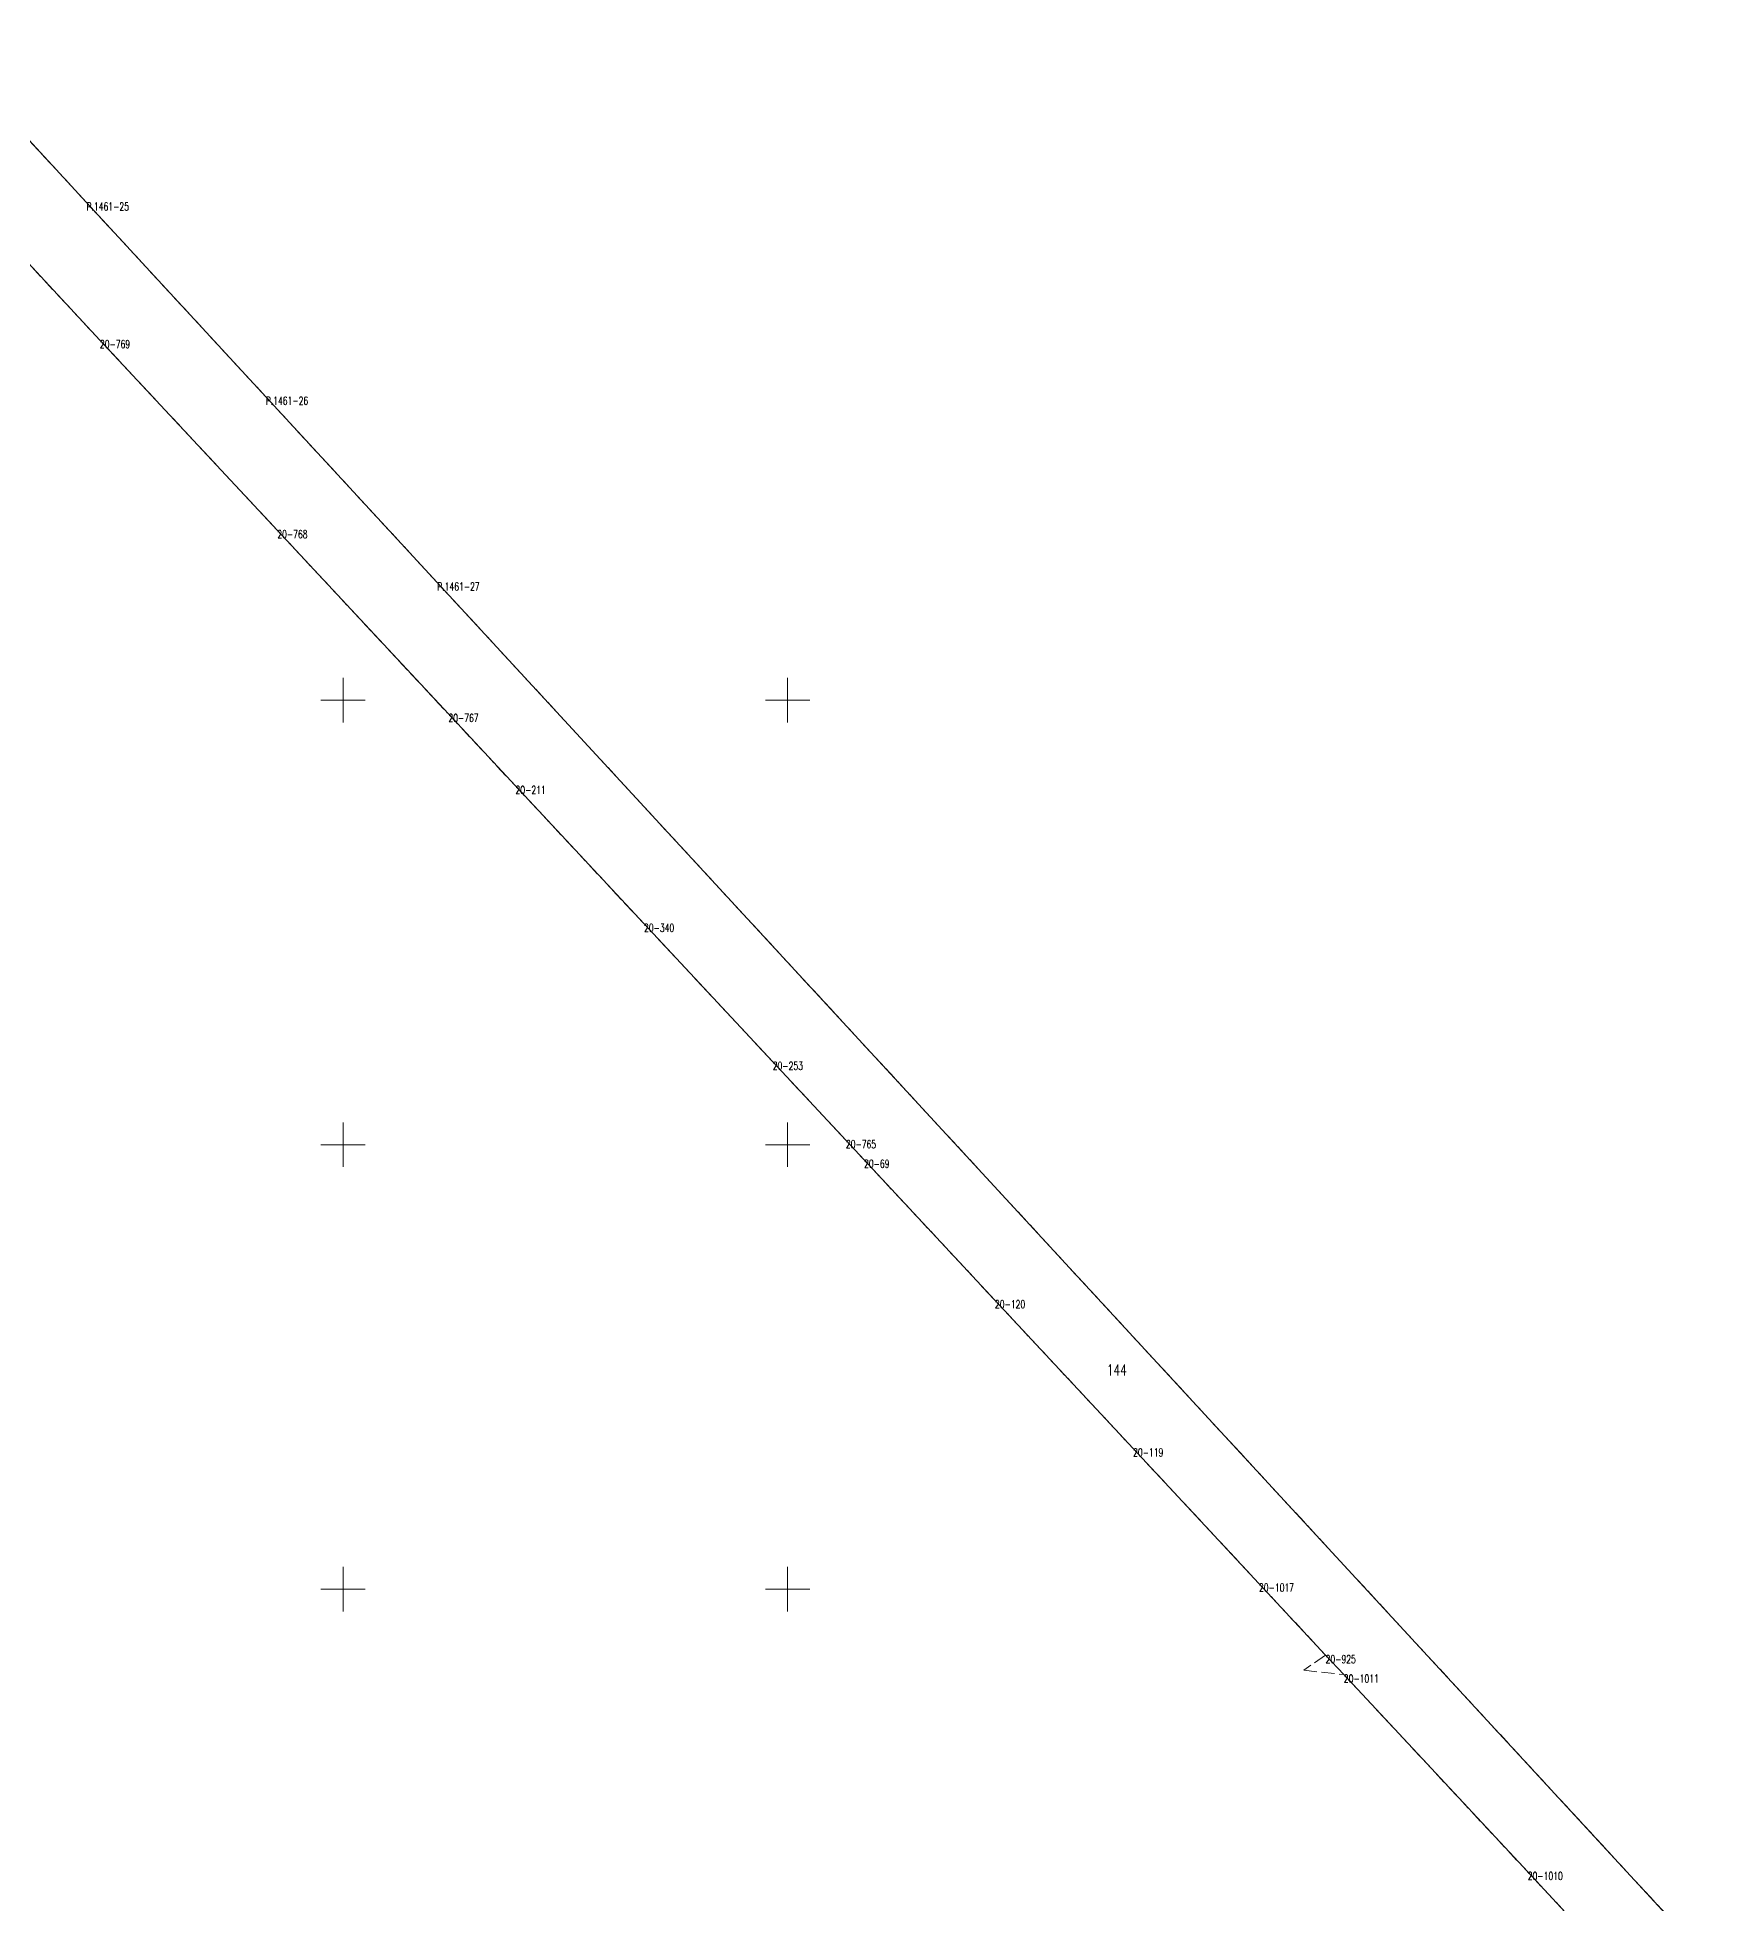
# Model space of a CAD drawing. Header units: metres. Extents: x 7536658 to 7539479, y 5878998 to 5880901.
# Drawn here: x 7539115.6 to 7539304.2, y 5880114.6 to 5880324.6 of the extents above; entities that cross this region are included whole.
import ezdxf
from ezdxf.enums import TextEntityAlignment as Align

# ---------------------------------------------------------------- set-up
doc = ezdxf.new("R2010")
doc.units = ezdxf.units.M
for name, pattern in [('1', [0]), ('GDE', [0]), ('GUK', [2, 1.5, -0.5])]:
    doc.linetypes.add(name, pattern=pattern)
for name, color, linetype, lineweight in [('Dzialki', 7, 'GDE', 18), ('Numery_dzialek', 7, 'CONTINUOUS', 13), ('Numery_punktow', 7, 'CONTINUOUS', 9), ('Podzial_sekcyjny_krzyze', 7, '1', 18)]:
    doc.layers.add(name, color=color, linetype=linetype, lineweight=lineweight)
doc.layers.add('Kontury', color=96, linetype='GUK', lineweight=18, true_color=0x008000)
doc.styles.get("Standard").update_dxf_attribs({"font": 'Simplex.SHX', "width": 0.75})

msp = doc.modelspace()

# ---------------------------------------------------------------- linework, layer by layer
at = {"layer": 'Dzialki'}
for p, q in [((7539121.14, 5880305.98), (7539104, 5880324.56)), ((7539106.76, 5880307.55), (7539122.65, 5880290.5)), ((7539141.3, 5880284.13), (7539121.14, 5880305.98)), ((7539122.65, 5880290.5), (7539142.6, 5880269.11)), ((7539160.59, 5880263.23), (7539141.3, 5880284.13)), ((7539142.6, 5880269.11), (7539161.85, 5880248.45)), ((7539300.17, 5880111.96), (7539160.59, 5880263.23)), ((7539161.85, 5880248.45), (7539169.39, 5880240.35)), ((7539169.39, 5880240.35), (7539183.85, 5880224.84)), ((7539183.85, 5880224.84), (7539198.33, 5880209.32)), ((7539198.33, 5880209.32), (7539206.55, 5880200.5)), ((7539206.55, 5880200.5), (7539208.6, 5880198.3)), ((7539208.6, 5880198.3), (7539223.32, 5880182.5)), ((7539223.32, 5880182.5), (7539238.86, 5880165.83)), ((7539238.86, 5880165.83), (7539253.02, 5880150.63)), ((7539253.02, 5880150.63), (7539260.51, 5880142.58)), ((7539260.51, 5880142.58), (7539262.56, 5880140.39)), ((7539262.56, 5880140.39), (7539283.25, 5880118.19)), ((7539283.25, 5880118.19), (7539304.16, 5880095.75))]:
    msp.add_line(p, q, dxfattribs=at)
at = {"layer": 'Kontury'}
for p, q in [((7539121.14, 5880305.98), (7539104, 5880324.56)), ((7539106.76, 5880307.55), (7539122.65, 5880290.5)), ((7539141.3, 5880284.13), (7539121.14, 5880305.98)), ((7539122.65, 5880290.5), (7539142.6, 5880269.11)), ((7539160.59, 5880263.23), (7539141.3, 5880284.13)), ((7539142.6, 5880269.11), (7539161.85, 5880248.45)), ((7539300.17, 5880111.96), (7539160.59, 5880263.23)), ((7539161.85, 5880248.45), (7539169.39, 5880240.35)), ((7539169.39, 5880240.35), (7539183.85, 5880224.84)), ((7539183.85, 5880224.84), (7539206.55, 5880200.5)), ((7539206.55, 5880200.5), (7539223.32, 5880182.5)), ((7539223.32, 5880182.5), (7539238.86, 5880165.83)), ((7539238.86, 5880165.83), (7539253.02, 5880150.63)), ((7539253.02, 5880150.63), (7539260.51, 5880142.58)), ((7539260.51, 5880142.58), (7539258.05, 5880140.88)), ((7539258.05, 5880140.88), (7539262.56, 5880140.39)), ((7539262.56, 5880140.39), (7539263.25, 5880139.65)), ((7539263.25, 5880139.65), (7539304.16, 5880095.75))]:
    msp.add_line(p, q, dxfattribs=at)
at = {"layer": 'Podzial_sekcyjny_krzyze'}
for p, q in [((7539150, 5880247.5), (7539150, 5880252.5)), ((7539200, 5880247.5), (7539200, 5880252.5)), ((7539147.5, 5880250), (7539152.5, 5880250)), ((7539197.5, 5880250), (7539202.5, 5880250)), ((7539150, 5880197.5), (7539150, 5880202.5)), ((7539200, 5880197.5), (7539200, 5880202.5)), ((7539147.5, 5880200), (7539152.5, 5880200)), ((7539197.5, 5880200), (7539202.5, 5880200)), ((7539150, 5880147.5), (7539150, 5880152.5)), ((7539200, 5880147.5), (7539200, 5880152.5)), ((7539147.5, 5880150), (7539152.5, 5880150)), ((7539197.5, 5880150), (7539202.5, 5880150))]:
    msp.add_line(p, q, dxfattribs=at)

# ---------------------------------------------------------------- texts
at = {"layer": 'Numery_dzialek', "width": 0.7}
msp.add_text('144', height=1.26, dxfattribs=at).set_placement((7539237.02, 5880174.65), align=Align.MIDDLE)
at = {"layer": 'Numery_punktow', "width": 0.7}
for s, p in [('P.1461-25', (7539121.14, 5880305.98)), ('20-769', (7539122.65, 5880290.5)), ('P.1461-26', (7539141.3, 5880284.13)), ('20-768', (7539142.6, 5880269.11)), ('P.1461-27', (7539160.59, 5880263.23)), ('20-767', (7539161.85, 5880248.45)), ('20-211', (7539169.39, 5880240.35)), ('20-340', (7539183.85, 5880224.84)), ('20-253', (7539198.33, 5880209.32)), ('20-765', (7539206.55, 5880200.5)), ('20-69', (7539208.6, 5880198.3)), ('20-120', (7539223.32, 5880182.5)), ('20-119', (7539238.86, 5880165.83)), ('20-1017', (7539253.02, 5880150.63)), ('20-925', (7539260.51, 5880142.58)), ('20-1011', (7539262.56, 5880140.39)), ('20-1010', (7539283.25, 5880118.19))]:
    msp.add_text(s, height=0.9, dxfattribs=at).set_placement(p, align=Align.TOP_LEFT)

doc.saveas('drawing.dxf')
